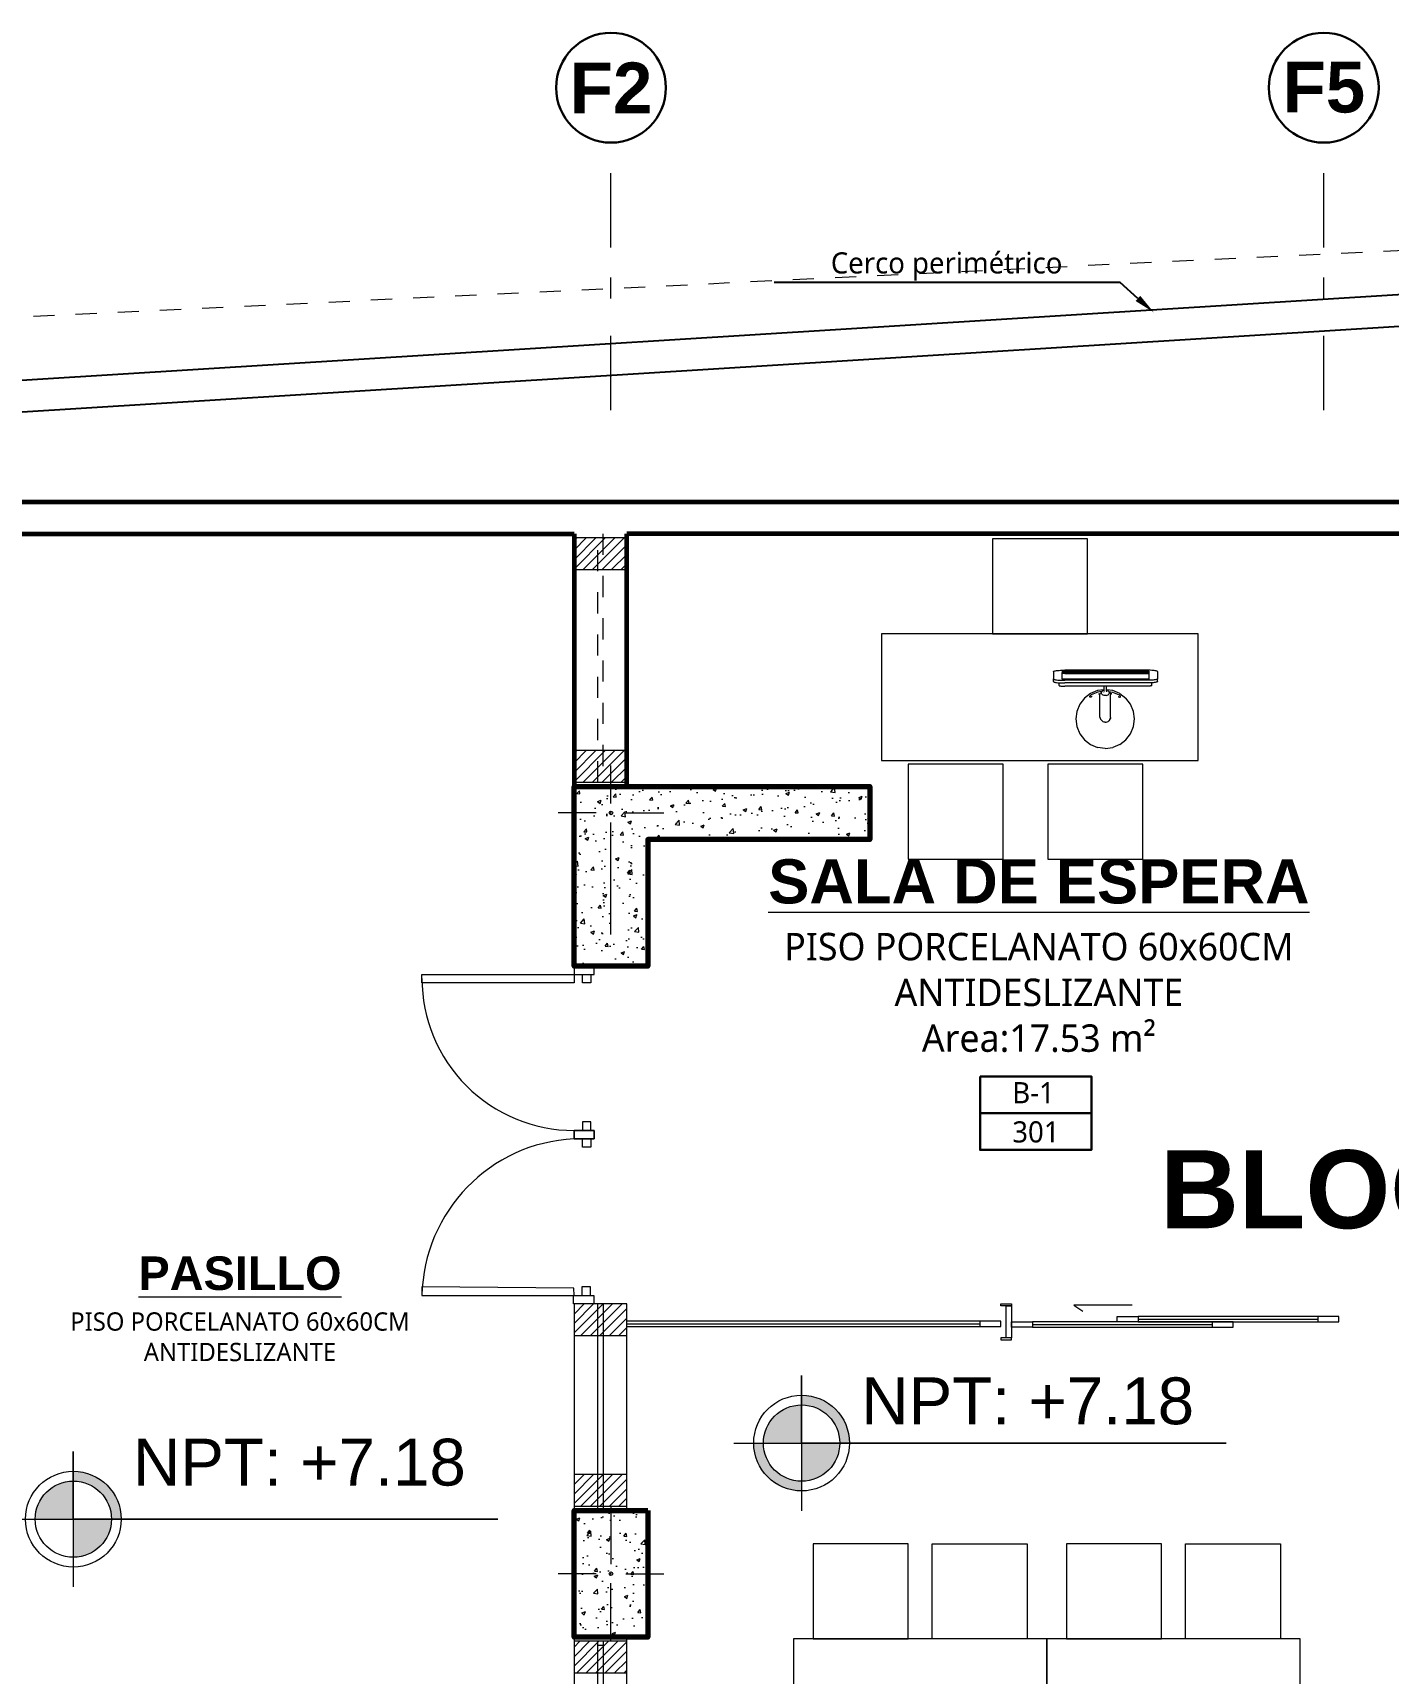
# Model space of a CAD drawing. Header units: millimetres. Extents: x 1 to 121, y 0 to 90.
# Drawn here: x 94.61 to 101.03, y 67.79 to 75.56 of the extents above; entities that cross this region are included whole.
import ezdxf
from ezdxf import colors
from ezdxf.entities.mleader import LeaderData, LeaderLine
from ezdxf.enums import TextEntityAlignment as Align
from ezdxf.math import Vec2, Vec3

# ---------------------------------------------------------------- set-up
doc = ezdxf.new("R2010")
doc.units = ezdxf.units.MM
doc.linetypes.add('DASHED2', pattern=[0.375, 0.25, -0.125])
doc.linetypes.add('Dot & Dashed', pattern=[0.670278, 0.352778, -0.176389, 0, -0.141111])
doc.layers.add('01', color=7, linetype='Continuous', lineweight=5, true_color=0xcc6600)
doc.layers.add('Mobiliario', color=7, linetype='Continuous', lineweight=0, true_color=0x7f7f7f)
for name, color, linetype, lineweight in [('05', 152, 'Continuous', 50), ('COLUMNAS 50', 32, 'Continuous', 70), ('COLUMNETASSS', 211, 'Continuous', 20), ('Cotas varias El', 253, 'Continuous', 13), ('Equipamiento SR', 23, 'Continuous', 0), ('GRAFO 0 BLANCO', 7, 'Continuous', 0), ('GRAFO 4', 7, 'Continuous', 30), ('GRAFO01', 7, 'Continuous', 0), ('Letras El', 9, 'Continuous', 5), ('letras sr', 7, 'Continuous', 5), ('Muros el', 144, 'Continuous', 60), ('Proyeccciones', 1, 'DASHED2', 18), ('Structural - Bearing_Pen_No__20', 1, 'Continuous', 0), ('TEXTO 100', 7, 'Continuous', 20), ('TEXTOS-SUBTITULO', 7, 'Continuous', 30), ('Vanos', 140, 'Continuous', 5)]:
    doc.layers.add(name, color=color, linetype=linetype, lineweight=lineweight)
doc.styles.add('Generales', font='trebuc.ttf', dxfattribs={"height": 0.1})
doc.styles.add('GENERATED_STYLE_1', font='arialbd.ttf')
doc.styles.add('JOS', font='arial.ttf', dxfattribs={"height": 1})
doc.styles.add('Santa Rosa 1 50', font='trebuc.ttf')
doc.styles.add('TURBO_BASS', font='swisseb.ttf')

# ---------------------------------------------------------------- blocks, each defined once
blk = doc.blocks.new('A$C4B1E532D')
at = {"layer": 'Equipamiento SR'}
for p, q in [((0.311, 0.472), (0.3105, 0.4658)), ((0.3116, 0.4776), (0.311, 0.472)), ((0.3123, 0.4825), (0.3116, 0.4776)), ((0.3131, 0.4866), (0.3123, 0.4825)), ((0.3139, 0.4897), (0.3131, 0.4866)), ((0.3148, 0.4919), (0.3139, 0.4897)), ((0.3157, 0.4931), (0.3148, 0.4919)), ((0.3165, 0.4932), (0.3157, 0.4931)), ((0.3165, 0.4932), (0.329, 0.4932)), ((0.3236, 0.472), (0.3231, 0.4658)), ((0.3242, 0.4776), (0.3236, 0.472)), ((0.3249, 0.4825), (0.3242, 0.4776)), ((0.3257, 0.4866), (0.3249, 0.4825)), ((0.3265, 0.4897), (0.3257, 0.4866)), ((0.3274, 0.4919), (0.3265, 0.4897)), ((0.3283, 0.4931), (0.3274, 0.4919)), ((0.329, 0.4932), (0.3283, 0.4931)), ((0.3634, 0.4932), (0.329, 0.4932)), ((0.3634, 0.4932), (0.3641, 0.4931)), ((0.3641, 0.4931), (0.365, 0.4919)), ((0.365, 0.4919), (0.3659, 0.4897)), ((0.3659, 0.4897), (0.3668, 0.4866)), ((0.3668, 0.4866), (0.3675, 0.4825)), ((0.3675, 0.4825), (0.3683, 0.4776)), ((0.3683, 0.4776), (0.3689, 0.472)), ((0.3689, 0.472), (0.3694, 0.4658)), ((0.2945, 0.4491), (0.2943, 0.4457)), ((0.2943, 0.4457), (0.2943, 0.4421)), ((0.2943, 0.4421), (0.2943, 0.4384)), ((0.2943, 0.4384), (0.2943, 0.2521)), ((0.2947, 0.4524), (0.2945, 0.4491)), ((0.2949, 0.4555), (0.2947, 0.4524)), ((0.2952, 0.4582), (0.2949, 0.4555)), ((0.2956, 0.4606), (0.2952, 0.4582)), ((0.2959, 0.4626), (0.2956, 0.4606)), ((0.2963, 0.4641), (0.2959, 0.4626)), ((0.2968, 0.4652), (0.2963, 0.4641)), ((0.2972, 0.4658), (0.2968, 0.4652)), ((0.2977, 0.4658), (0.2972, 0.4658)), ((0.2977, 0.4658), (0.3105, 0.4658)), ((0.3098, 0.4519), (0.3097, 0.4446)), ((0.3097, 0.4446), (0.3097, 0.4387)), ((0.3097, 0.4387), (0.3097, 0.0545)), ((0.3101, 0.459), (0.3098, 0.4519)), ((0.3105, 0.4658), (0.3101, 0.459)), ((0.3105, 0.4658), (0.3105, 0.4658)), ((0.3224, 0.4519), (0.3222, 0.4446)), ((0.3222, 0.4446), (0.3222, 0.4387)), ((0.3222, 0.4387), (0.3222, 0.0545)), ((0.3227, 0.459), (0.3224, 0.4519)), ((0.3231, 0.4658), (0.3227, 0.459)), ((0.3274, 0.4521), (0.3274, 0.0411)), ((0.3538, 0.4521), (0.3274, 0.4521)), ((0.354, 0.4491), (0.3538, 0.4521)), ((0.3575, 0.4521), (0.3538, 0.4521)), ((0.3541, 0.4457), (0.354, 0.4491)), ((0.3542, 0.4421), (0.3541, 0.4457)), ((0.3542, 0.4384), (0.3542, 0.4421)), ((0.3542, 0.0548), (0.3542, 0.4384)), ((0.3575, 0.4521), (0.3575, 0.4519)), ((0.3588, 0.4521), (0.3575, 0.4521)), ((0.3575, 0.4519), (0.3576, 0.4446)), ((0.3576, 0.4446), (0.3576, 0.4387)), ((0.3576, 0.4387), (0.3576, 0.0545)), ((0.3651, 0.4521), (0.3588, 0.4521)), ((0.3588, 0.4521), (0.3588, 0.0411)), ((0.3651, 0.4521), (0.3651, 0.0411)), ((0.3694, 0.4658), (0.3698, 0.459)), ((0.3698, 0.459), (0.37, 0.4519)), ((0.37, 0.4519), (0.3702, 0.4446)), ((0.3702, 0.4446), (0.3702, 0.4387)), ((0.3702, 0.4387), (0.3702, 0.0545)), ((0.0186, 0.3147), (0.0047, 0.2811)), ((0.0186, 0.3147), (0.0407, 0.3435)), ((0.0407, 0.3435), (0.0695, 0.3656)), ((0.0695, 0.3656), (0.1031, 0.3795)), ((0.1031, 0.3795), (0.1391, 0.3842)), ((0.1391, 0.3842), (0.1751, 0.3795)), ((0.1751, 0.3795), (0.2086, 0.3656)), ((0.2086, 0.3656), (0.2375, 0.3435)), ((0.2596, 0.3147), (0.2375, 0.3435)), ((0.2428, 0.3156), (0.2429, 0.3163)), ((0.2428, 0.3147), (0.2428, 0.3156)), ((0.2428, 0.3137), (0.2428, 0.3147)), ((0.243, 0.3126), (0.2428, 0.3137)), ((0.2429, 0.3163), (0.2432, 0.317)), ((0.2434, 0.3114), (0.243, 0.3126)), ((0.2432, 0.317), (0.2436, 0.3175)), ((0.2438, 0.3102), (0.2434, 0.3114)), ((0.2436, 0.3175), (0.2441, 0.3179)), ((0.2441, 0.3179), (0.2446, 0.3181)), ((0.2446, 0.3181), (0.2453, 0.3181)), ((0.2453, 0.3181), (0.246, 0.318)), ((0.246, 0.318), (0.2468, 0.3177)), ((0.2468, 0.3177), (0.2477, 0.3173)), ((0.2477, 0.3173), (0.2486, 0.3167)), ((0.2486, 0.3167), (0.2495, 0.316)), ((0.2495, 0.316), (0.2504, 0.3152)), ((0.2504, 0.3152), (0.2513, 0.3143)), ((0.2513, 0.3143), (0.2521, 0.3132)), ((0.2521, 0.3132), (0.2529, 0.3121)), ((0.2525, 0.3124), (0.2534, 0.3111)), ((0.2529, 0.3121), (0.2537, 0.311)), ((0.2666, 0.2793), (0.2537, 0.311)), ((0.2596, 0.3147), (0.2735, 0.2811)), ((0, 0.2451), (0.0047, 0.2811)), ((0, 0.2451), (0.0047, 0.2091)), ((0.124, 0.2451), (0.1243, 0.25)), ((0.124, 0.2451), (0.1246, 0.2402)), ((0.1243, 0.25), (0.1255, 0.2546)), ((0.1246, 0.2402), (0.126, 0.2357)), ((0.1255, 0.2546), (0.1275, 0.2587)), ((0.126, 0.2357), (0.1283, 0.2319)), ((0.1275, 0.2587), (0.1302, 0.2619)), ((0.1368, 0.2673), (0.1302, 0.2619)), ((0.1368, 0.2673), (0.1411, 0.2701)), ((0.1457, 0.2712), (0.1411, 0.2701)), ((0.1457, 0.2712), (0.2534, 0.2712)), ((0.2443, 0.309), (0.2438, 0.3102)), ((0.2449, 0.3078), (0.2443, 0.309)), ((0.2453, 0.3071), (0.2449, 0.3078)), ((0.25, 0.25), (0.2497, 0.2451)), ((0.2497, 0.2451), (0.2503, 0.2402)), ((0.25, 0.25), (0.2512, 0.2546)), ((0.2503, 0.2402), (0.2518, 0.2357)), ((0.2512, 0.2546), (0.2533, 0.2587)), ((0.2518, 0.2357), (0.254, 0.2319)), ((0.2533, 0.2587), (0.256, 0.2619)), ((0.2581, 0.2706), (0.2534, 0.2712)), ((0.256, 0.2619), (0.2591, 0.2639)), ((0.2579, 0.277), (0.2588, 0.2702)), ((0.2625, 0.2683), (0.2581, 0.2706)), ((0.2626, 0.2648), (0.2591, 0.2639)), ((0.2625, 0.2683), (0.2694, 0.2626)), ((0.2661, 0.2643), (0.2626, 0.2648)), ((0.2678, 0.2396), (0.2656, 0.2403)), ((0.2656, 0.2403), (0.2667, 0.2398)), ((0.2661, 0.2643), (0.2694, 0.2626)), ((0.2687, 0.2632), (0.2666, 0.2793)), ((0.2667, 0.2398), (0.2678, 0.2396)), ((0.2694, 0.2514), (0.2674, 0.252)), ((0.2686, 0.2518), (0.2674, 0.252)), ((0.2694, 0.2514), (0.2686, 0.2518)), ((0.2694, 0.2626), (0.2722, 0.2598)), ((0.2757, 0.2395), (0.2703, 0.2395)), ((0.2711, 0.2521), (0.2757, 0.2521)), ((0.2745, 0.2559), (0.2722, 0.2598)), ((0.273, 0.2329), (0.275, 0.237)), ((0.2735, 0.2811), (0.2773, 0.2521)), ((0.2775, 0.2395), (0.2735, 0.2091)), ((0.2745, 0.2559), (0.2757, 0.2521)), ((0.275, 0.237), (0.2757, 0.2395)), ((0.2757, 0.2521), (0.2773, 0.2521)), ((0.2775, 0.2395), (0.2757, 0.2395)), ((0.2773, 0.2521), (0.2943, 0.2521)), ((0.2943, 0.2395), (0.2775, 0.2395)), ((0.2943, 0.2521), (0.2943, 0.2395)), ((0.2943, 0.2395), (0.2943, 0.0548)), ((0.0186, 0.1756), (0.0047, 0.2091)), ((0.0407, 0.1468), (0.0186, 0.1756)), ((0.1283, 0.2319), (0.1312, 0.229)), ((0.138, 0.2233), (0.1312, 0.229)), ((0.1424, 0.221), (0.138, 0.2233)), ((0.1471, 0.2204), (0.1424, 0.221)), ((0.1471, 0.2204), (0.2549, 0.2204)), ((0.2596, 0.1756), (0.2375, 0.1468)), ((0.243, 0.1777), (0.2428, 0.1766)), ((0.2428, 0.1766), (0.2428, 0.1756)), ((0.2428, 0.1756), (0.2428, 0.1747)), ((0.2428, 0.1747), (0.2429, 0.1739)), ((0.2429, 0.1739), (0.2432, 0.1733)), ((0.2434, 0.1789), (0.243, 0.1777)), ((0.2432, 0.1733), (0.2436, 0.1728)), ((0.2438, 0.18), (0.2434, 0.1789)), ((0.2436, 0.1728), (0.2441, 0.1724)), ((0.2443, 0.1813), (0.2438, 0.18)), ((0.2441, 0.1724), (0.2446, 0.1722)), ((0.2449, 0.1825), (0.2443, 0.1813)), ((0.2446, 0.1722), (0.2453, 0.1722)), ((0.2453, 0.1832), (0.2449, 0.1825)), ((0.2453, 0.1722), (0.246, 0.1723)), ((0.246, 0.1723), (0.2468, 0.1725)), ((0.2468, 0.1725), (0.2477, 0.173)), ((0.2477, 0.173), (0.2486, 0.1735)), ((0.2486, 0.1735), (0.2495, 0.1742)), ((0.2495, 0.1742), (0.2504, 0.1751)), ((0.2504, 0.1751), (0.2513, 0.176)), ((0.2513, 0.176), (0.2521, 0.177)), ((0.2521, 0.177), (0.2529, 0.1782)), ((0.2529, 0.1782), (0.2537, 0.1793)), ((0.2666, 0.211), (0.2537, 0.1793)), ((0.254, 0.2319), (0.2569, 0.229)), ((0.2549, 0.2204), (0.2595, 0.2216)), ((0.2569, 0.229), (0.2602, 0.2273)), ((0.2579, 0.2133), (0.259, 0.2214)), ((0.2595, 0.2216), (0.2637, 0.2243)), ((0.2735, 0.2091), (0.2596, 0.1756)), ((0.2602, 0.2273), (0.2637, 0.2268)), ((0.2703, 0.2297), (0.2637, 0.2243)), ((0.2637, 0.2268), (0.2671, 0.2277)), ((0.2689, 0.2286), (0.2666, 0.211)), ((0.2671, 0.2277), (0.2703, 0.2297)), ((0.2703, 0.2297), (0.273, 0.2329)), ((0.0695, 0.1247), (0.0407, 0.1468)), ((0.1031, 0.1108), (0.0695, 0.1247)), ((0.1391, 0.106), (0.1031, 0.1108)), ((0.1751, 0.1108), (0.1391, 0.106)), ((0.2086, 0.1247), (0.1751, 0.1108)), ((0.2375, 0.1468), (0.2086, 0.1247)), ((0.2943, 0.0512), (0.2943, 0.0548)), ((0.2943, 0.0476), (0.2943, 0.0512)), ((0.2945, 0.0441), (0.2943, 0.0476)), ((0.2947, 0.0408), (0.2945, 0.0441)), ((0.2949, 0.0378), (0.2947, 0.0408)), ((0.2952, 0.0351), (0.2949, 0.0378)), ((0.2956, 0.0327), (0.2952, 0.0351)), ((0.2959, 0.0307), (0.2956, 0.0327)), ((0.2963, 0.0292), (0.2959, 0.0307)), ((0.2968, 0.0281), (0.2963, 0.0292)), ((0.2972, 0.0275), (0.2968, 0.0281)), ((0.2977, 0.0274), (0.2972, 0.0275)), ((0.2977, 0.0274), (0.3105, 0.0274)), ((0.3097, 0.0487), (0.3097, 0.0545)), ((0.3098, 0.0413), (0.3097, 0.0487)), ((0.3101, 0.0342), (0.3098, 0.0413)), ((0.3105, 0.0275), (0.3101, 0.0342)), ((0.3105, 0.0274), (0.3105, 0.0275)), ((0.311, 0.0213), (0.3105, 0.0274)), ((0.3116, 0.0156), (0.311, 0.0213)), ((0.3123, 0.0108), (0.3116, 0.0156)), ((0.3131, 0.0067), (0.3123, 0.0108)), ((0.3139, 0.0035), (0.3131, 0.0067)), ((0.3148, 0.0013), (0.3139, 0.0035)), ((0.3157, 0.0001), (0.3148, 0.0013)), ((0.3165, 0), (0.3157, 0.0001)), ((0.3165, 0), (0.329, 0)), ((0.3222, 0.0487), (0.3222, 0.0545)), ((0.3224, 0.0413), (0.3222, 0.0487)), ((0.3227, 0.0342), (0.3224, 0.0413)), ((0.3231, 0.0275), (0.3227, 0.0342)), ((0.3236, 0.0213), (0.3231, 0.0275)), ((0.3242, 0.0156), (0.3236, 0.0213)), ((0.3249, 0.0108), (0.3242, 0.0156)), ((0.3257, 0.0067), (0.3249, 0.0108)), ((0.3265, 0.0035), (0.3257, 0.0067)), ((0.3274, 0.0013), (0.3265, 0.0035)), ((0.3274, 0.0411), (0.3538, 0.0411)), ((0.3283, 0.0001), (0.3274, 0.0013)), ((0.329, 0), (0.3283, 0.0001)), ((0.3634, 0), (0.329, 0)), ((0.354, 0.0441), (0.3538, 0.0411)), ((0.3538, 0.0411), (0.3575, 0.0411)), ((0.3541, 0.0476), (0.354, 0.0441)), ((0.3542, 0.0512), (0.3541, 0.0476)), ((0.3542, 0.0548), (0.3542, 0.0512)), ((0.3575, 0.0413), (0.3576, 0.0487)), ((0.3575, 0.0411), (0.3575, 0.0413)), ((0.3575, 0.0411), (0.3588, 0.0411)), ((0.3576, 0.0487), (0.3576, 0.0545)), ((0.3651, 0.0411), (0.3588, 0.0411)), ((0.3634, 0), (0.3641, 0.0001)), ((0.3641, 0.0001), (0.365, 0.0013)), ((0.365, 0.0013), (0.3659, 0.0035)), ((0.3659, 0.0035), (0.3668, 0.0067)), ((0.3668, 0.0067), (0.3675, 0.0108)), ((0.3675, 0.0108), (0.3683, 0.0156)), ((0.3683, 0.0156), (0.3689, 0.0213)), ((0.3689, 0.0213), (0.3694, 0.0275)), ((0.3694, 0.0275), (0.3698, 0.0342)), ((0.3698, 0.0342), (0.37, 0.0413)), ((0.37, 0.0413), (0.3702, 0.0487)), ((0.3702, 0.0487), (0.3702, 0.0545))]:
    blk.add_line(p, q, dxfattribs=at)
blk = doc.blocks.new('*U41')
at = {"color": 8, "lineweight": 9}
for p, q in [((1.425, -0.075), (0.575, -0.075)), ((1.925, -0.05), (1.075, -0.05)), ((1.075, -0.075), (1.925, -0.075)), ((0.575, -0.1), (1.425, -0.1))]:
    blk.add_line(p, q, dxfattribs=at)
for p, q in [((1.925, -0.0625), (1.075, -0.0625)), ((1.425, -0.0875), (0.575, -0.0875))]:
    blk.add_line(p, q)
for points in [[(-0.025, 0), (-0.025, 0.01), (0.025, 0.01), (0.025, 0)], [(0, 0), (0, -0.15), (0.025, -0.15), (0.025, 0)], [(2.075, 0), (2.075, 0.01), (2.025, 0.01), (2.025, 0)], [(2.05, 0), (2.05, -0.15), (2.025, -0.15), (2.025, 0)], [(0.475, -0.1), (0.575, -0.1), (0.575, -0.075), (0.475, -0.075)], [(0.975, -0.075), (1.075, -0.075), (1.075, -0.05), (0.975, -0.05)], [(1.525, -0.1), (1.425, -0.1), (1.425, -0.075), (1.525, -0.075)], [(2.025, -0.075), (1.925, -0.075), (1.925, -0.05), (2.025, -0.05)], [(-0.025, -0.15), (-0.025, -0.16), (0.025, -0.16), (0.025, -0.15)], [(2.075, -0.15), (2.075, -0.16), (2.025, -0.16), (2.025, -0.15)]]:
    blk.add_lwpolyline(points, close=True)

msp = doc.modelspace()

# ---------------------------------------------------------------- hatches: boundary and pattern name
at = {"layer": '01', "lineweight": 5}
h = msp.add_hatch(dxfattribs=at)
h.set_pattern_fill('ANSI31', scale=0.01, angle=-180)
h.set_pattern_definition([(225, (-52.454085, 207.209566), (0.0224506403, -0.0224506403), [])])
h.paths.add_polyline_path([(97.4241, 73.1648), (97.1741, 73.1648), (97.1741, 73.0148), (97.4241, 73.0148)])
h = msp.add_hatch(dxfattribs=at)
h.set_pattern_fill('ANSI31', scale=0.01, angle=-180)
h.set_pattern_definition([(225, (-52.454085, 206.202475), (0.0224506403, -0.0224506403), [])])
h.paths.add_polyline_path([(97.4241, 72.1577), (97.1741, 72.1577), (97.1741, 72.0077), (97.4241, 72.0077)])
at = {"layer": 'GRAFO 0 BLANCO'}
h = msp.add_hatch(dxfattribs=at)
h.set_pattern_fill('AR-CONC', color=256, scale=0.024)
h.set_pattern_definition([(50, (-80.77208, 109.36999), (0.17214244, -0.01506051), [0.018, -0.198]), (355, (-80.77208, 109.36999), (-0.03330032, 0.18052611), [0.0144, -0.1584]), (100.45144, (-80.75773, 109.36873), (0.13884212, 0.1654656), [0.01529765, -0.1682741]), (46.1842, (-80.77208, 109.41799), (0.25613792, -0.03972463), [0.027, -0.297]), (96.63564, (-80.75073, 109.41468), (0.22431887, 0.23378846), [0.0229465, -0.2524113]), (351.18416, (-80.77208, 109.418), (0.22431887, 0.23378846), [0.0216, -0.2376]), (21, (-80.74808, 109.40599), (0.14325769, -0.09662853), [0.018, -0.198]), (326, (-80.74808, 109.40599), (0.05839568, 0.17403601), [0.0144, -0.1584]), (71.45144, (-80.73614, 109.39794), (0.20165337, 0.07740748), [0.01529765, -0.1682741]), (37.5, (-80.77208, 109.36999), (0.002918365, 0.079894525), [0, -0.15648, 0, -0.1608, 0, -0.159]), (7.5, (-80.77208, 109.36999), (0.06313669, 0.09465881), [0, -0.09168, 0, -0.15288, 0, -0.0606]), (327.5, (-80.8256, 109.36999), (0.128117385, -0.00541317), [0, -0.06, 0, -0.1872, 0, -0.2484]), (317.5, (-80.8496, 109.36999), (0.13996468, 0.024025196), [0, -0.078, 0, -0.12432, 0, -0.1764])])
h.paths.add_polyline_path([(98.5741, 71.9877), (97.1741, 71.9877), (97.1741, 71.1377), (97.5241, 71.1377), (97.5241, 71.7377), (98.5741, 71.7377)])
h = msp.add_hatch(dxfattribs=at)
h.set_pattern_fill('ANSI31', color=256, scale=0.01, angle=180)
h.set_pattern_definition([(225, (-52.554028, 203.5825), (0.0224506403, -0.0224506403), [])])
h.paths.add_polyline_path([(97.4242, 69.5377), (97.1742, 69.5377), (97.1742, 69.3877), (97.4242, 69.3877)])
h = msp.add_hatch(dxfattribs=at)
h.set_pattern_fill('ANSI31', color=256, scale=0.01, angle=180)
h.set_pattern_definition([(225, (-52.554028, 202.774563), (0.0224506403, -0.0224506403), [])])
h.paths.add_polyline_path([(97.4242, 68.7298), (97.1742, 68.7298), (97.1742, 68.5798), (97.4242, 68.5798)])
h = msp.add_hatch(dxfattribs=at)
h.set_pattern_fill('AR-CONC', color=256, scale=0.024)
h.set_pattern_definition([(50, (-80.77213, 108.89203), (0.17214244, -0.01506051), [0.018, -0.198]), (355, (-80.77213, 108.89203), (-0.03330032, 0.18052611), [0.0144, -0.1584]), (100.45144, (-80.75779, 108.89077), (0.13884212, 0.1654656), [0.01529765, -0.1682741]), (46.1842, (-80.77213, 108.94003), (0.25613792, -0.03972463), [0.027, -0.297]), (96.63564, (-80.7508, 108.93672), (0.22431887, 0.23378846), [0.0229465, -0.2524113]), (351.18416, (-80.77213, 108.94003), (0.22431887, 0.23378846), [0.0216, -0.2376]), (21, (-80.74813, 108.92803), (0.14325769, -0.09662853), [0.018, -0.198]), (326, (-80.74813, 108.92803), (0.05839568, 0.17403601), [0.0144, -0.1584]), (71.45144, (-80.7362, 108.91998), (0.20165337, 0.07740748), [0.01529765, -0.1682741]), (37.5, (-80.772135, 108.89203), (0.002918365, 0.079894525), [0, -0.15648, 0, -0.1608, 0, -0.159]), (7.5, (-80.772135, 108.89203), (0.06313669, 0.09465881), [0, -0.09168, 0, -0.15288, 0, -0.0606]), (327.5, (-80.825655, 108.89203), (0.128117385, -0.00541317), [0, -0.06, 0, -0.1872, 0, -0.2484]), (317.5, (-80.84965, 108.89203), (0.13996468, 0.024025196), [0, -0.078, 0, -0.12432, 0, -0.1764])])
h.paths.add_polyline_path([(97.5241, 68.2098), (97.5241, 68.5598), (97.1741, 68.5598), (97.1741, 67.9598), (97.5241, 67.9598)])
h = msp.add_hatch(dxfattribs=at)
h.set_pattern_fill('AR-CONC', color=256, scale=0.024)
h.set_pattern_definition([(50, (-80.77213, 108.89203), (0.17214244, -0.01506051), [0.018, -0.198]), (355, (-80.77213, 108.89203), (-0.03330032, 0.18052611), [0.0144, -0.1584]), (100.45144, (-80.75779, 108.89077), (0.13884212, 0.1654656), [0.01529765, -0.1682741]), (46.1842, (-80.77213, 108.94003), (0.25613792, -0.03972463), [0.027, -0.297]), (96.63564, (-80.7508, 108.93672), (0.22431887, 0.23378846), [0.0229465, -0.2524113]), (351.18416, (-80.77213, 108.94003), (0.22431887, 0.23378846), [0.0216, -0.2376]), (21, (-80.74813, 108.92803), (0.14325769, -0.09662853), [0.018, -0.198]), (326, (-80.74813, 108.92803), (0.05839568, 0.17403601), [0.0144, -0.1584]), (71.45144, (-80.7362, 108.91998), (0.20165337, 0.07740748), [0.01529765, -0.1682741]), (37.5, (-80.772135, 108.89203), (0.002918365, 0.079894525), [0, -0.15648, 0, -0.1608, 0, -0.159]), (7.5, (-80.772135, 108.89203), (0.06313669, 0.09465881), [0, -0.09168, 0, -0.15288, 0, -0.0606]), (327.5, (-80.825655, 108.89203), (0.128117385, -0.00541317), [0, -0.06, 0, -0.1872, 0, -0.2484]), (317.5, (-80.84965, 108.89203), (0.13996468, 0.024025196), [0, -0.078, 0, -0.12432, 0, -0.1764])])
h.paths.add_polyline_path([(97.5241, 68.2098), (97.5241, 68.5598), (97.1741, 68.5598), (97.1741, 67.9598), (97.5241, 67.9598)])
h = msp.add_hatch(dxfattribs=at)
h.set_pattern_fill('ANSI31', color=256, scale=0.01, angle=180)
h.set_pattern_definition([(225, (-52.554028, 202.004563), (0.0224506403, -0.0224506403), [])])
h.paths.add_polyline_path([(97.4242, 67.9398), (97.1742, 67.9398), (97.1742, 67.7898), (97.4242, 67.7898)])
at = {"layer": 'TEXTO 100', "ltscale": 1.3}
h = msp.add_hatch(color=7, dxfattribs=at)
edge = h.paths.add_edge_path()
edge.add_line((98.4324, 68.8785), (98.2517, 68.8785))
edge.add_line((98.2517, 68.8785), (98.2517, 68.6978))
edge.add_arc((98.2517, 68.8785), 0.1806, 270, 360)
edge = h.paths.add_edge_path()
edge.add_arc((98.2517, 68.8785), 0.1806, 90, 180)
edge.add_line((98.0711, 68.8785), (98.2517, 68.8785))
edge.add_line((98.2517, 68.8785), (98.2517, 69.0591))
edge = h.paths.add_edge_path()
edge.add_line((98.2517, 69.1052), (98.2517, 69.0591))
edge.add_arc((98.2517, 68.8785), 0.1806, 0, 90, ccw=False)
edge.add_line((98.4324, 68.8785), (98.4785, 68.8785))
edge.add_arc((98.2517, 68.8785), 0.2267, 0, 90)
msp.add_hatch(color=7, dxfattribs=at).paths.add_polyline_path([(98.2517, 68.6517), (98.2517, 68.6978, -0.414214), (98.0711, 68.8785), (98.025, 68.8785, 0.414214)])
h = msp.add_hatch(color=256, dxfattribs=at)
edge = h.paths.add_edge_path()
edge.add_line((94.984, 68.5181), (94.8034, 68.5181))
edge.add_line((94.8034, 68.5181), (94.8034, 68.3375))
edge.add_arc((94.8034, 68.5181), 0.1806, 270, 360)
edge = h.paths.add_edge_path()
edge.add_arc((94.8034, 68.5181), 0.1806, 90, 180)
edge.add_line((94.6227, 68.5181), (94.8034, 68.5181))
edge.add_line((94.8034, 68.5181), (94.8034, 68.6987))
edge = h.paths.add_edge_path()
edge.add_line((94.8034, 68.7448), (94.8034, 68.6987))
edge.add_arc((94.8034, 68.5181), 0.1806, 0, 90, ccw=False)
edge.add_line((94.984, 68.5181), (95.0301, 68.5181))
edge.add_arc((94.8034, 68.5181), 0.2267, 0, 90)

# ---------------------------------------------------------------- linework, layer by layer
for points in [[(105.3054, 74.5786), (101.0741, 74.3156), (93.8711, 73.8677)], [(105.3147, 74.4289), (101.0834, 74.1659), (93.8741, 73.7176)]]:
    msp.add_lwpolyline(points)
at = {"layer": '05'}
msp.add_lwpolyline([(97.5241, 68.5598), (97.5241, 67.9598), (97.1741, 67.9598), (97.1741, 68.5598)], close=True, dxfattribs=at)
msp.add_lwpolyline([(97.5241, 68.5598), (97.5241, 67.9598), (97.1741, 67.9598), (97.1741, 68.5598)], close=True, dxfattribs=at)
msp.add_lwpolyline([(97.5241, 68.5598), (97.5241, 67.9598), (97.1741, 67.9598), (97.1741, 68.5598)], close=True, dxfattribs=at)
msp.add_lwpolyline([(97.5241, 68.5598), (97.5241, 67.9598), (97.1741, 67.9598), (97.1741, 68.5598)], close=True, dxfattribs=at)
msp.add_lwpolyline([(97.5241, 68.5598), (97.5241, 67.9598), (97.1741, 67.9598), (97.1741, 68.5598)], close=True, dxfattribs=at)
msp.add_lwpolyline([(97.5241, 68.5598), (97.5241, 67.9598), (97.1741, 67.9598), (97.1741, 68.5598)], close=True, dxfattribs=at)
at = {"layer": 'COLUMNAS 50', "linetype": 'Continuous'}
for points in [[(97.1741, 71.9877), (98.5741, 71.9877), (98.5741, 71.7377), (97.5241, 71.7377), (97.5241, 71.1377), (97.1741, 71.1377)], [(97.1741, 71.9877), (98.5741, 71.9877), (98.5741, 71.7377), (97.5241, 71.7377), (97.5241, 71.1377), (97.1741, 71.1377)], [(97.1741, 71.9877), (98.5741, 71.9877), (98.5741, 71.7377), (97.5241, 71.7377), (97.5241, 71.1377), (97.1741, 71.1377)], [(97.5241, 68.5598), (97.5241, 67.9598), (97.1741, 67.9598), (97.1741, 68.5598)], [(97.5241, 68.5598), (97.5241, 67.9598), (97.1741, 67.9598), (97.1741, 68.5598)], [(97.5241, 68.5598), (97.5241, 67.9598), (97.1741, 67.9598), (97.1741, 68.5598)], [(97.5241, 68.5598), (97.5241, 67.9598), (97.1741, 67.9598), (97.1741, 68.5598)]]:
    msp.add_lwpolyline(points, close=True, dxfattribs=at)
msp.add_lwpolyline([(97.5241, 71.7377), (97.5241, 71.7377), (97.5241, 71.1377), (97.1741, 71.1377), (97.1741, 71.9877), (97.5241, 71.9877)], dxfattribs=at)
at = {"layer": 'COLUMNETASSS', "color": 7, "lineweight": 5}
for points in [[(97.4241, 73.1648), (97.1741, 73.1648), (97.1741, 73.0148), (97.4241, 73.0148)], [(97.4241, 72.1577), (97.1741, 72.1577), (97.1741, 72.0077), (97.4241, 72.0077)]]:
    msp.add_lwpolyline(points, close=True, dxfattribs=at)
at = {"layer": 'COLUMNETASSS'}
for points in [[(97.4242, 69.5377), (97.1742, 69.5377), (97.1742, 69.3877), (97.4242, 69.3877)], [(97.4242, 68.7298), (97.1742, 68.7298), (97.1742, 68.5798), (97.4242, 68.5798)], [(97.4242, 67.9398), (97.1742, 67.9398), (97.1742, 67.7898), (97.4242, 67.7898)]]:
    msp.add_lwpolyline(points, close=True, dxfattribs=at)
at = {"layer": 'Cotas varias El', "linetype": 'Dot & Dashed'}
for p, q in [((97.3491, 73.7695), (97.3491, 75.0372)), ((100.7242, 73.7695), (100.7242, 75.0372))]:
    msp.add_line(p, q, dxfattribs=at)
at = {"layer": 'GRAFO 0 BLANCO', "color": 1, "lineweight": 30}
msp.add_lwpolyline([(99.0968, 70.6149), (99.6239, 70.6149), (99.6239, 70.267), (99.0968, 70.267)], close=True, dxfattribs=at)
msp.add_lwpolyline([(99.6239, 70.4409), (99.0968, 70.4409)], dxfattribs=at)
at = {"layer": 'GRAFO 4', "linetype": 'Continuous'}
for centre in [(97.3491, 75.2972), (100.7242, 75.2972)]:
    msp.add_circle(centre, 0.26, dxfattribs=at)
at = {"layer": 'Mobiliario', "linetype": 'Continuous', "lineweight": 0}
for p, q in [((99.8176, 69.5318), (99.5407, 69.5318)), ((99.5407, 69.5318), (99.5831, 69.5039))]:
    msp.add_line(p, q, dxfattribs=at)
at = {"layer": 'Mobiliario', "linetype": 'Continuous'}
msp.add_lwpolyline([(99.1549, 72.7108), (99.6049, 72.7108), (99.6049, 73.1608), (99.1549, 73.1608), (99.1549, 72.7108)], dxfattribs=at)
at = {"layer": 'Mobiliario', "linetype": 'Continuous', "elevation": 0.5}
for points in [[(100.1299, 72.7108), (98.6299, 72.7108), (98.6299, 72.1108), (100.1299, 72.1108), (100.1299, 72.7108)], [(98.7562, 71.6442), (99.2062, 71.6442), (99.2062, 72.0942), (98.7562, 72.0942), (98.7562, 71.6442)], [(99.4174, 71.6442), (99.8674, 71.6442), (99.8674, 72.0942), (99.4174, 72.0942), (99.4174, 71.6442)], [(98.7558, 68.4007), (98.3058, 68.4007), (98.3058, 67.9507), (98.7558, 67.9507), (98.7558, 68.4007)], [(98.8695, 68.4007), (99.3195, 68.4007), (99.3195, 67.9507), (98.8695, 67.9507), (98.8695, 68.4007)], [(99.9558, 68.4007), (99.5058, 68.4007), (99.5058, 67.9507), (99.9558, 67.9507), (99.9558, 68.4007)], [(100.0695, 68.4007), (100.5195, 68.4007), (100.5195, 67.9507), (100.0695, 67.9507), (100.0695, 68.4007)], [(99.4126, 66.9507), (99.4126, 67.9507), (98.2126, 67.9507), (98.2126, 66.9507), (99.4126, 66.9507)], [(100.6126, 66.9507), (100.6126, 67.9507), (99.4126, 67.9507), (99.4126, 66.9507), (100.6126, 66.9507)]]:
    msp.add_lwpolyline(points, dxfattribs=at)
at = {"layer": 'Muros el', "ltscale": 0.05}
for p, q in [((104.2742, 73.3348), (97.1742, 73.3348)), ((97.1742, 73.1848), (97.1742, 71.9877)), ((97.4241, 71.9877), (97.4241, 73.1848)), ((104.2742, 73.1848), (97.4241, 73.1848))]:
    msp.add_line(p, q, dxfattribs=at)
at = {"layer": 'Muros el', "linetype": 'Continuous'}
msp.add_lwpolyline([(97.1742, 73.3348), (93.8741, 73.3347), (93.8741, 71.9878), (94.024, 71.994), (94.024, 73.1848), (97.1742, 73.1848)], dxfattribs=at)
at = {"layer": 'Proyeccciones', "linetype": 'DASHED2', "lineweight": 9, "ltscale": 0.4}
msp.add_lwpolyline([(105.3018, 74.7296), (93.3674, 74.1529), (87.3677, 74.0665)], dxfattribs=at)
msp.add_lwpolyline([(105.3018, 74.7296), (93.3674, 74.1529), (87.3677, 74.0665)], dxfattribs=at)
at = {"layer": 'Structural - Bearing_Pen_No__20', "linetype": 'Continuous'}
for p, q in [((97.3491, 71.9077), (97.3491, 72.0877)), ((97.3491, 71.9077), (97.3491, 72.0877)), ((97.3491, 71.9077), (97.3491, 72.0877)), ((97.3491, 71.9077), (97.3491, 72.0877)), ((97.2791, 71.8627), (97.0991, 71.8627)), ((97.2791, 71.8627), (97.0991, 71.8627)), ((97.2791, 71.8627), (97.0991, 71.8627)), ((97.2791, 71.8627), (97.0991, 71.8627)), ((97.4191, 71.8627), (97.5991, 71.8627)), ((97.4191, 71.8627), (97.5991, 71.8627)), ((97.4191, 71.8627), (97.5991, 71.8627)), ((97.4191, 71.8627), (97.5991, 71.8627)), ((97.3491, 71.2877), (97.3491, 71.8177)), ((97.3491, 71.2877), (97.3491, 71.8177)), ((97.3491, 71.2877), (97.3491, 71.8177)), ((97.3491, 71.2877), (97.3491, 71.8177)), ((97.3491, 68.5812), (97.3491, 68.3048)), ((97.3491, 68.5812), (97.3491, 68.3048)), ((97.3491, 68.5812), (97.3491, 68.3048)), ((97.2791, 68.2598), (97.0991, 68.2598)), ((97.2791, 68.2598), (97.0991, 68.2598)), ((97.2791, 68.2598), (97.0991, 68.2598)), ((97.2791, 68.2598), (97.0991, 68.2598)), ((97.3491, 67.9383), (97.3491, 68.2148)), ((97.3491, 67.9383), (97.3491, 68.2148)), ((97.3491, 67.9383), (97.3491, 68.2148)), ((97.3491, 67.9383), (97.3491, 68.2148)), ((97.4191, 68.2598), (97.5991, 68.2598)), ((97.4191, 68.2598), (97.5991, 68.2598)), ((97.4191, 68.2598), (97.5991, 68.2598)), ((97.4191, 68.2598), (97.5991, 68.2598))]:
    msp.add_line(p, q, dxfattribs=at)
for centre in [(97.3491, 71.8627), (97.3491, 71.8627), (97.3491, 71.8627), (97.3491, 71.8627), (97.3491, 68.2598), (97.3491, 68.2598), (97.3491, 68.2598), (97.3491, 68.2598)]:
    msp.add_circle(centre, 0.00871, dxfattribs=at)
for p in [(97.3491, 71.8627), (97.3491, 71.8627), (97.3491, 71.8627), (97.3491, 71.8627), (97.3491, 68.2598), (97.3491, 68.2598), (97.3491, 68.2598), (97.3491, 68.2598)]:
    msp.add_point(p, dxfattribs=at)
at = {"layer": 'TEXTO 100', "color": 7, "ltscale": 1.3}
msp.add_lwpolyline([(97.9316, 68.8785), (100.2614, 68.8785), (98.2517, 68.8785), (98.2517, 69.1986), (98.2517, 68.5583)], dxfattribs=at)
at = {"layer": 'TEXTO 100', "ltscale": 1.3}
msp.add_lwpolyline([(94.4832, 68.5183), (96.813, 68.5183), (94.8033, 68.5183), (94.8033, 68.8385), (94.8033, 68.1982)], dxfattribs=at)
at = {"layer": 'TEXTO 100', "color": 7, "ltscale": 1.3}
for radius in [0.2267, 0.1806]:
    msp.add_circle((98.2517, 68.8785), radius, dxfattribs=at)
at = {"layer": 'TEXTO 100', "ltscale": 1.3}
for radius in [0.2267, 0.1806]:
    msp.add_circle((94.8034, 68.5181), radius, dxfattribs=at)
at = {"layer": 'Vanos', "color": 7, "linetype": 'DASHED2', "ltscale": 0.3}
for p, q in [((97.2863, 72.0077), (97.2863, 73.1848)), ((97.3113, 73.1848), (97.3113, 72.0077))]:
    msp.add_line(p, q, dxfattribs=at)
at = {"layer": 'Vanos', "linetype": 'Continuous'}
for p, q in [((97.1742, 69.5377), (97.1742, 68.5598)), ((97.4242, 68.5598), (97.4242, 69.5377)), ((97.1742, 67.9597), (97.1742, 66.3378)), ((97.4242, 66.3378), (97.4242, 67.9598))]:
    msp.add_line(p, q, dxfattribs=at)
at = {"layer": 'Vanos', "color": 7, "ltscale": 0.3}
for p, q in [((97.2867, 68.5598), (97.2867, 69.5377)), ((97.3117, 69.5377), (97.3117, 68.5598)), ((97.2867, 66.3577), (97.2867, 67.9398)), ((97.3117, 67.9398), (97.3117, 66.3577))]:
    msp.add_line(p, q, dxfattribs=at)
at = {"layer": 'Vanos', "color": 7, "linetype": 'Continuous'}
for p, q in [((99.0957, 69.4552), (97.4242, 69.4552)), ((97.4242, 69.4427), (99.0957, 69.4427)), ((97.4242, 69.4302), (99.0957, 69.4302))]:
    msp.add_line(p, q, dxfattribs=at)
at = {"layer": 'Vanos', "color": 7, "linetype": 'DASHED2'}
msp.add_line((97.3117, 67.9198), (97.2867, 67.9198), dxfattribs=at)
at = {"layer": 'Vanos', "linetype": 'Continuous'}
for points in [[(97.1741, 71.0977), (97.1741, 71.0577), (96.4541, 71.0577), (96.4541, 71.0977)], [(97.2701, 71.0977), (97.2701, 71.1377), (97.1741, 71.1377), (97.1741, 71.0977)], [(97.2541, 71.0977), (97.2541, 71.0577), (97.2141, 71.0577), (97.2141, 71.0977)], [(97.2541, 70.3592), (97.2541, 70.3992), (97.2141, 70.3992), (97.2141, 70.3592)], [(97.2701, 70.3592), (97.2701, 70.3192), (97.1741, 70.3192), (97.1741, 70.3592)], [(97.2701, 70.3192), (97.2701, 70.3592), (97.1741, 70.3592), (97.1741, 70.3192)], [(97.2541, 70.3192), (97.2541, 70.2792), (97.2141, 70.2792), (97.2141, 70.3192)], [(97.1741, 69.5777), (97.1737, 69.6123), (96.4541, 69.6177), (96.4541, 69.5777)], [(97.2514, 69.5777), (97.2514, 69.6177), (97.2114, 69.6177), (97.2114, 69.5777)], [(97.2514, 69.5777), (97.2514, 69.6177), (97.2114, 69.6177), (97.2114, 69.5777)], [(97.2674, 69.5777), (97.2674, 69.5377), (97.1714, 69.5377), (97.1714, 69.5777)], [(97.2674, 69.5777), (97.2674, 69.5377), (97.1714, 69.5377), (97.1714, 69.5777)]]:
    msp.add_lwpolyline(points, close=True, dxfattribs=at)
at = {"layer": 'Vanos', "color": 252, "linetype": 'Continuous'}
msp.add_lwpolyline([(99.1957, 69.4552), (99.0957, 69.4552), (99.0957, 69.4302), (99.1957, 69.4302)], close=True, dxfattribs=at)
at = {"layer": 'Vanos', "linetype": 'Continuous'}
for centre, radius, start, end in [((97.1739, 71.079), 0.7198, 179.98397, 270.01603), ((97.2119, 69.5623), 0.7579, 92.85633, 178.83466)]:
    msp.add_arc(centre, radius, start, end, dxfattribs=at)

# ---------------------------------------------------------------- block references
at = {"layer": 'Mobiliario', "linetype": 'Continuous', "xscale": -1, "rotation": 270}
msp.add_blockref('A$C4B1E532D', (99.4438, 72.1685), dxfattribs=at)
at = {"layer": 'Mobiliario', "linetype": 'Continuous', "rotation": 180}
msp.add_blockref('*U41', (101.2707, 69.3777), dxfattribs=at)

# ---------------------------------------------------------------- texts
at = {"char_height": 0.24, "width": 1.011031258713047e-14, "attachment_point": 9, "rotation": 0, "style": 'GENERATED_STYLE_1'}
for s, insert in [('F2', (97.5451, 75.1765)), ('F5', (100.9202, 75.1765))]:
    msp.add_mtext(s, dxfattribs=dict(at, insert=insert))
at = {"layer": 'GRAFO01', "style": 'JOS'}
for p in [(98.5344, 68.9677), (95.0861, 68.6774)]:
    msp.add_text('NPT: +7.18', height=0.22181, rotation=0, dxfattribs=at).set_placement(p)
at = {"layer": 'Letras El', "insert": (93.8705, 69.7623), "char_height": 0.15884, "attachment_point": 1, "style": 'Santa Rosa 1 50'}
msp.add_mtext_dynamic_manual_height_columns('\\pxqc;{\\fSwis721 Ex BT|b1|i0|c0|p34;\\LPASILLO\\P\\fTrebuchet MS|b0|i0|c0|p34;\\H0.54545x;\\lPISO PORCELANATO 60x60CM\\PANTIDESLIZANTE}', width=3.443884, gutter_width=1, heights=[0], dxfattribs=at)
at = {"layer": 'letras sr', "style": 'Santa Rosa 1 50'}
for s, width, insert, char_height, attachment_point in [('\\pxqc;{\\fSwis721 Ex BT|b1|i0|c0|p34;\\H1.31579x;\\LSALA DE ESPERA\\P\\fTrebuchet MS|b0|i0|c0|p34;\\H0.62201x;\\lPISO PORCELANATO 60x60CM\\PANTIDESLIZANTE\\P\\H1.00001x;Area:17.53 m²}', 3.702188, (101.2263, 71.6432), 0.15884, 3), ('B-1', 0.552798, (99.2493, 70.5879), 0.1, 1), ('301', 0.552798, (99.2493, 70.4023), 0.1, 1)]:
    msp.add_mtext_dynamic_manual_height_columns(s, width=width, gutter_width=1, heights=[0], dxfattribs=dict(at, insert=insert, char_height=char_height, attachment_point=attachment_point))
at = {"layer": 'TEXTOS-SUBTITULO', "style": 'TURBO_BASS'}
msp.add_text('BLOQUE  1', height=0.36967, dxfattribs=at).set_placement((101.3407, 69.8957), align=Align.CENTER)

# ---------------------------------------------------------------- leaders
at = {"layer": 'Letras El'}
ml = msp.add_multileader_mtext('Standard', dxfattribs=at)
ml.set_content('{\\H0.86957x;Cerco perimétrico} ', color=256, style='Generales')
ml.set_leader_properties()
ml.build(insert=Vec2(0, 0))
ml.multileader.update_dxf_attribs({"text_right_attachment_type": 6, "dogleg_length": 0.36, "arrow_head_size": 0.1})
ctx = ml.context
ctx.base_point, ctx.char_height, ctx.arrow_head_size, ctx.landing_gap_size, ctx.plane_origin = Vec3(98.2867, 74.4459, -2.5521), 0.115, 0.1, 0.09, Vec3(97.9334, 75.0587, -2.5521)
ctx.right_attachment, ctx.text_align_type = 6, 2
notes = []
notes.append((ctx, [(1, (1, 1, 0), (99.7593, 74.3743, -2.5521), (-1, 0), 0.1826, [(0, [(99.9193, 74.2333, -2.5521)], 0, [])])]))
ctx.mtext.insert, ctx.mtext.alignment, ctx.mtext.flow_direction = Vec3(99.4867, 74.5175, -2.5521), 3, 5
for ctx, leaders in notes:
    for number, flags, end, landing, length, lines in leaders:
        leader = LeaderData()
        leader.index, (leader.has_last_leader_line, leader.has_dogleg_vector, leader.attachment_direction) = number, flags
        leader.last_leader_point, leader.dogleg_vector, leader.dogleg_length = Vec3(end), Vec3(landing), length
        for number, points, colour, breaks in lines:
            line = LeaderLine()
            line.index, line.vertices, line.color, line.breaks = number, Vec3.list(points), colors.encode_raw_color(colour), breaks
            leader.lines.append(line)
        ctx.leaders.append(leader)

doc.saveas('drawing.dxf')
